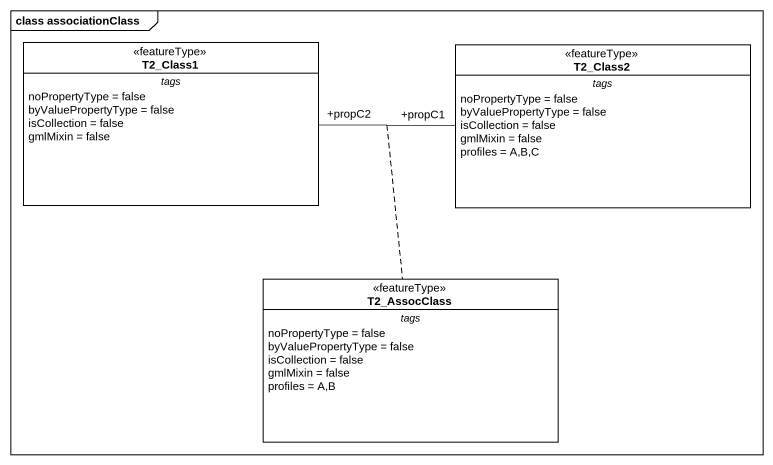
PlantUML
@startuml
mainframe class associationClass
hide circle
hide empty members
class T2_Class1 <<featureType>> {
  -- tags --
  noPropertyType = false
  byValuePropertyType = false
  isCollection = false
  gmlMixin = false
}
class T2_Class2 <<featureType>> {
  -- tags --
  noPropertyType = false
  byValuePropertyType = false
  isCollection = false
  gmlMixin = false
  profiles = A,B,C
}
class T2_AssocClass <<featureType>> {
  -- tags --
  noPropertyType = false
  byValuePropertyType = false
  isCollection = false
  gmlMixin = false
  profiles = A,B
}
T2_Class1 "+propC2" -right- "+propC1" T2_Class2
(T2_Class1, T2_Class2) .. T2_AssocClass
@enduml
